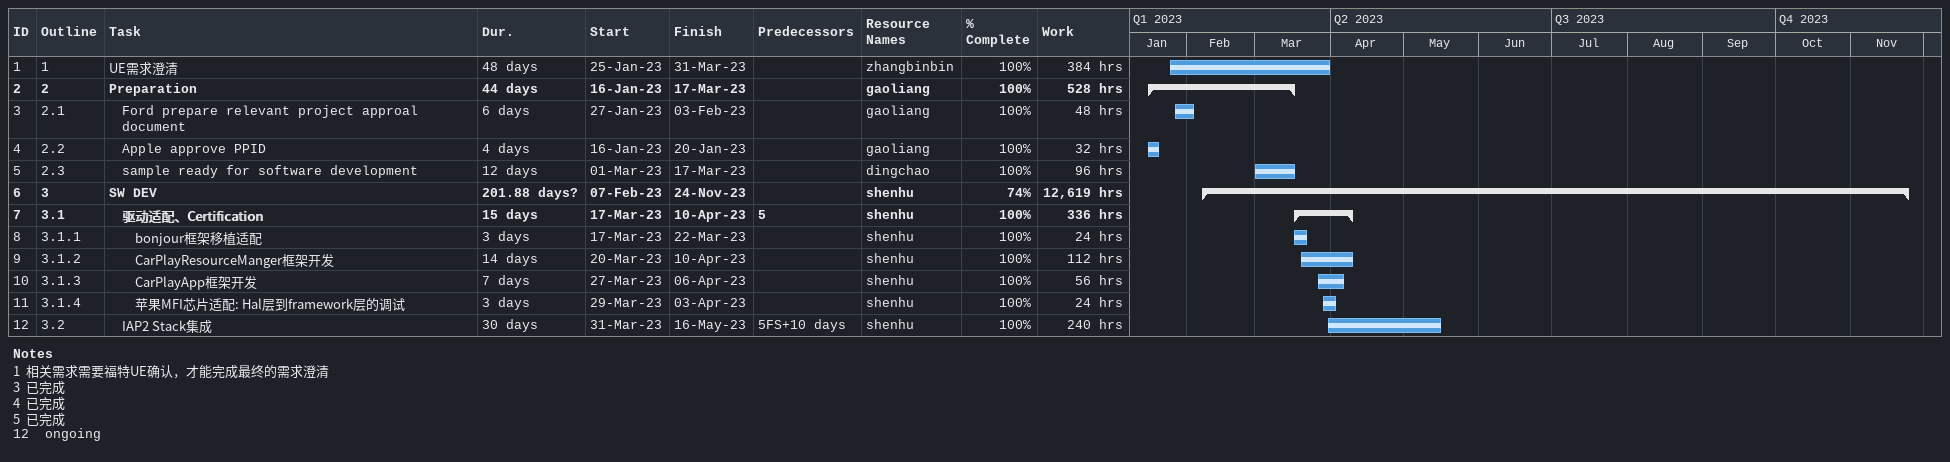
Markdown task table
| ID | WBS | Task | Duration | Start | Finish | Predecessors | Resources | % complete | Work (h) |
|---|---|---|---|---|---|---|---|---|---|
| 1 | 1 | UE需求澄清 | 48d | 2023-01-25 | 2023-03-31 |  | zhangbinbin | 100 | 384 |
| 2 | 2 | **Preparation** | 44d | 2023-01-16 | 2023-03-17 |  | gaoliang | 100 | 528 |
| 3 | 2.1 | Ford prepare relevant project approal document | 6d | 2023-01-27 | 2023-02-03 |  | gaoliang | 100 | 48 |
| 4 | 2.2 | Apple approve PPID | 4d | 2023-01-16 | 2023-01-20 |  | gaoliang | 100 | 32 |
| 5 | 2.3 | sample ready for software development | 12d | 2023-03-01 | 2023-03-17 |  | dingchao | 100 | 96 |
| 6 | 3 | **SW DEV** | 201.88d? | 2023-02-07 | 2023-11-24 |  | shenhu | 74 | 12619 |
| 7 | 3.1 | **驱动适配、Certification** | 15d | 2023-03-17 | 2023-04-10 | 5 | shenhu | 100 | 336 |
| 8 | 3.1.1 | bonjour框架移植适配 | 3d | 2023-03-17 | 2023-03-22 |  | shenhu | 100 | 24 |
| 9 | 3.1.2 | CarPlayResourceManger框架开发 | 14d | 2023-03-20 | 2023-04-10 |  | shenhu | 100 | 112 |
| 10 | 3.1.3 | CarPlayApp框架开发 | 7d | 2023-03-27 | 2023-04-06 |  | shenhu | 100 | 56 |
| 11 | 3.1.4 | 苹果MFI芯片适配: Hal层到framework层的调试 | 3d | 2023-03-29 | 2023-04-03 |  | shenhu | 100 | 24 |
| 12 | 3.2 | IAP2 Stack集成 | 30d | 2023-03-31 | 2023-05-16 | 5FS+10d | shenhu | 100 | 240 |

Notes
- 1: 相关需求需要福特UE确认，才能完成最终的需求澄清
- 3: 已完成
- 4: 已完成
- 5: 已完成
- 12: ongoing
